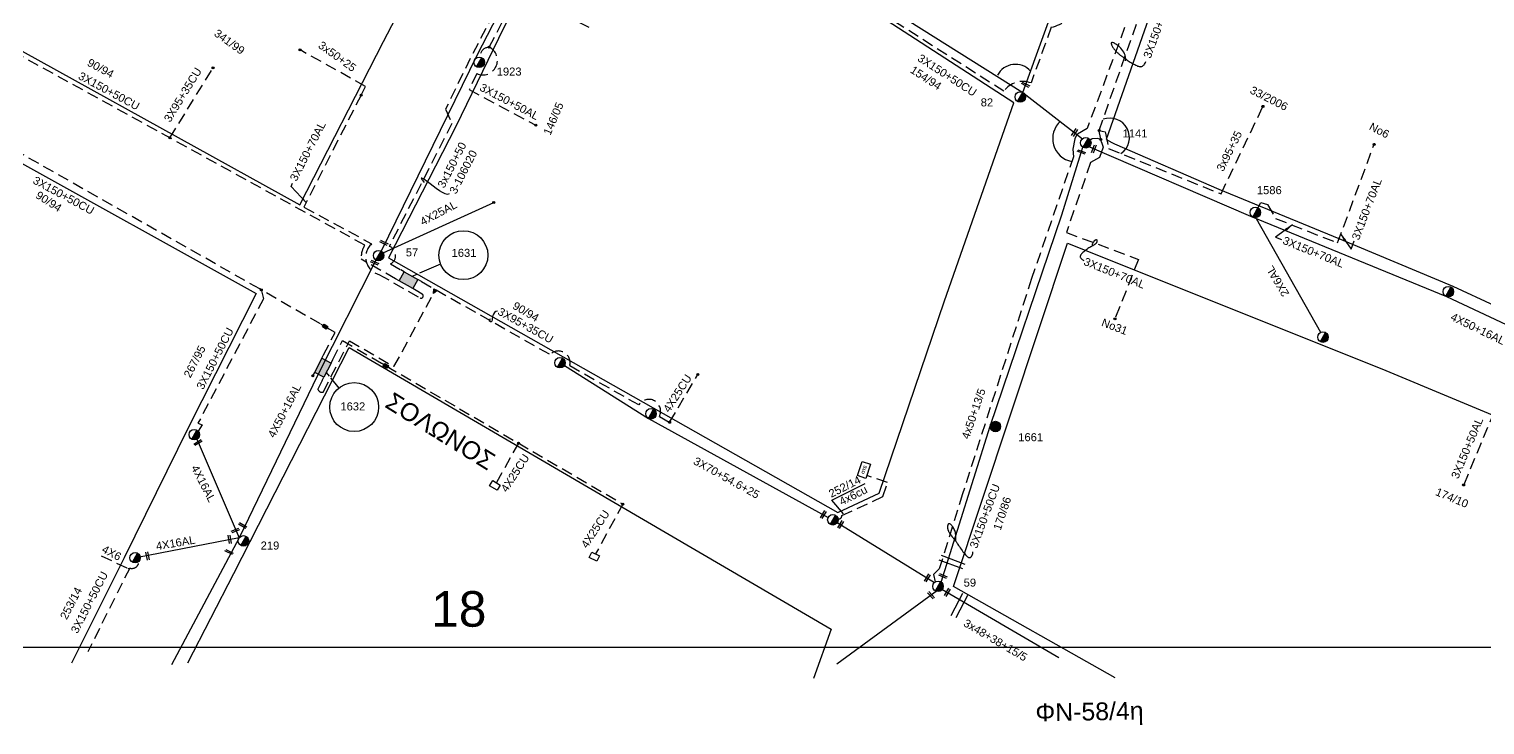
# Model space of a CAD drawing. Header units: millimetres. Extents: x 924 to 3152, y 704 to 1760.
# Drawn here: x 2133.1 to 2460.6, y 704.3 to 860.8 of the extents above; entities that cross this region are included whole.
import ezdxf

# ---------------------------------------------------------------- set-up
doc = ezdxf.new("R2010")
doc.units = ezdxf.units.MM
doc.linetypes.add('DASHED', pattern=[19.05, 12.7, -6.35])
for name, color, linetype in [('Link Box 2 Διευθύνσεων', 7, 'Continuous'), ('Link Box 4 Διευθύνσεων', 7, 'Continuous'), ('Pillar OTE', 7, 'Continuous'), ('Άγνωστα', 7, 'Continuous'), ('Γέφυρες Εναέριου Δικτύου', 7, 'Continuous'), ('Γυμνά εναέρια ΧΤ (3Φ)   4x35AL', 7, 'Continuous'), ('Γυμνά εναέρια ΧΤ (3Φ)   4x50AL', 7, 'Continuous'), ('Γυμνά εναέρια ΧΤ και ΦΟΠ (3Φ)   4x50+16AL', 7, 'Continuous'), ('Επιγραφές - Σχήματα', 7, 'Continuous'), ('Επιτοίχιο Κουτί', 7, 'Continuous'), ('Καλώδια ΧΤ   2x6AL', 7, 'DASHED'), ('Καλώδια ΧΤ   3x150+50AL', 7, 'DASHED'), ('Καλώδια ΧΤ   3x150+50CU', 7, 'DASHED'), ('Καλώδια ΧΤ   3x150+70AL', 7, 'DASHED'), ('Καλώδια ΧΤ   3x150AL+50XLPE', 7, 'DASHED'), ('Καλώδια ΧΤ   3x95+35 CU', 7, 'DASHED'), ('Καλώδια ΧΤ   4x25CU', 7, 'DASHED'), ('Μηχανική τομή', 7, 'Continuous'), ('Στύλος Ξύλινος', 7, 'Continuous'), ('Στύλος Ξύλινος @ 1', 7, 'Continuous'), ('Στύλος ΦΜ', 7, 'Continuous'), ('Στύλος ΦΜ @ 1', 7, 'Continuous'), ('Συνδέσεις', 7, 'Continuous'), ('Τομή', 7, 'Continuous'), ('Υπόβαθρο ΔΕΗ', 7, 'Continuous'), ('Υπόγεια καλώδια Δικτύου ΧΤ και Παρ. ΧΤ - 3X150+70 AL', 7, 'DASHED'), ('Υπόγεια καλώδια Παροχών ΧΤ   4x16AL', 7, 'DASHED'), ('Υπόγεια καλώδια Παροχών ΧΤ   4x25', 7, 'DASHED'), ('Υπόγεια καλώδια Παροχών ΧΤ   4x50AL', 7, 'DASHED'), ('Υπόγεια καλώδια Παροχών ΧΤ   4x6', 7, 'DASHED')]:
    doc.layers.add(name, color=color, linetype=linetype)
doc.styles.get("Standard").update_dxf_attribs({"font": 'ARIAL.TTF'})
doc.linetypes.add('SYN_LINE', pattern='A,0.5,-0.0001,["/\\/\\/\\/",Standard,S=0.1,R=0,X=0,Y=-0.05],-0.25', length=0.7501)
doc.dimstyles.new('ISO-25', dxfattribs={"dimtxt": 2.5, "dimasz": 2.5, "dimexe": 1.25, "dimexo": 0.625, "dimtad": 1, "dimtxsty": 'Standard', "dimcen": 2.5, "dimadec": 0, "dimazin": 0, "dimtfac": 1, "dimtmove": 0, "dimatfit": 3, "dimfxl": 1, "dimarcsym": 0})

# ---------------------------------------------------------------- blocks, each defined once
blk = doc.blocks.new('ΥΠΑΡΧΩΝ ΤΣΙΜΕΝΤΕΝΙΟΣ ΣΤΥΛΟΣ')
at = {"layer": 'Στύλος ΦΜ'}
blk.add_hatch(color=256, dxfattribs=at).paths.add_polyline_path([(-1.29, -2.28, 0.574793), (2.62, 0, 0.268822), (1.3, 2.27)])
blk.add_line((-1.29, -2.28), (1.3, 2.27), dxfattribs=at)
blk.add_circle((0, 0), 2.62, dxfattribs=at)
at = {"layer": 'Στύλος ΦΜ', "flags": 4}
for tag, p in [('ΑΡΙΘΜΟΣ', (-4.68, 8.05)), ('ΤΥΠΟΣ', (-4.91, 3.03))]:
    blk.add_attdef(tag, p, '', height=4, dxfattribs=at)
blk = doc.blocks.new('_ΣΥΝΔΕΣΗ')
at = {"layer": 'Συνδέσεις', "linetype": 'SYN_LINE', "ltscale": 40}
blk.add_hatch(color=256, dxfattribs=at).paths.add_polyline_path([(0.5, -0.01, 1), (-0.5, -0.01, 1)])
at = {"layer": 'Συνδέσεις'}
blk.add_circle((0, -0.01), 0.5, dxfattribs=at)
blk = doc.blocks.new('ΥΠΑΡΧΩΝ ΞΥΛΙΝΟΣ ΣΤΥΛΟΣ')
at = {"layer": 'Στύλος Ξύλινος'}
h = blk.add_hatch(color=256, dxfattribs=at)
h.paths.add_polyline_path([(-2.62, 0, 0.270008), (-1.29, -2.28), (1.3, 2.27, 0.576266)])
h.paths.add_polyline_path([(-1.29, -2.28, 0.574793), (2.62, 0, 0.268822), (1.3, 2.27)])
blk.add_line((-1.29, -2.28), (1.3, 2.27), dxfattribs=at)
blk.add_circle((0, 0), 2.62, dxfattribs=at)
at = {"layer": 'Στύλος Ξύλινος', "flags": 4}
for tag, p in [('ΑΡΙΘΜΟΣ', (-4.91, 8.6)), ('ΤΥΠΟΣ', (-4.85, 3.39))]:
    blk.add_attdef(tag, p, '', height=4, dxfattribs=at)
blk = doc.blocks.new('ΤΟΜΗ')
at = {"layer": 'Τομή', "ltscale": 40}
for p, q in [((-5.68, 0), (5.68, 0)), ((5.68, -2.33), (-5.68, -2.33))]:
    blk.add_line(p, q, dxfattribs=at)
blk = doc.blocks.new('ΜΗΧΑΝΙΚΗ ΤΟΜΗ')
at = {"layer": 'Μηχανική τομή', "ltscale": 40}
for p, q in [((-1.89, 0.78), (1.89, 0.78)), ((1.89, 0), (-1.89, 0))]:
    blk.add_line(p, q, dxfattribs=at)
blk = doc.blocks.new('ΕΠΙΤΟΙΧΙΟ ΚΟΥΤΙ')
at = {"layer": 'Επιτοίχιο Κουτί', "ltscale": 40}
blk.add_lwpolyline([(-2.06, 1.35), (1.86, 1.35), (1.86, -1.39), (-2.06, -1.39)], close=True, dxfattribs=at)
blk = doc.blocks.new('PILLAR ΟΤΕ')
at = {"layer": 'Pillar OTE', "ltscale": 40}
blk.add_lwpolyline([(-3.31, 2.02), (3.39, 2.02), (3.39, -1.99), (-3.31, -1.99)], close=True, dxfattribs=at)
at = {"layer": 'Pillar OTE', "insert": (-1.81, 0.71), "char_height": 1.3575, "width": 109.961, "attachment_point": 1}
blk.add_mtext('{\\fArial|b1|i0|c161|p34;OTE}', dxfattribs=at)
blk = doc.blocks.new('LINK BOX 4 ΑΝΑΧΩΡΗΣΕΩΝ')
at = {"layer": 'Link Box 4 Διευθύνσεων', "ltscale": 40}
blk.add_hatch(color=256, dxfattribs=at).paths.add_polyline_path([(-3.54, 0), (-3.54, -4.67), (3.54, -4.67), (3.54, 0)])
for p, q in [((-3.54, 0), (-5.33, 0)), ((5.33, 0), (3.54, 0)), ((-3.54, -4.67), (-5.33, -4.67)), ((5.33, -4.67), (3.54, -4.67))]:
    blk.add_line(p, q, dxfattribs=at)
blk.add_lwpolyline([(-3.54, -4.67), (-3.54, 0), (3.54, 0), (3.54, -4.67)], close=True, dxfattribs=at)
blk = doc.blocks.new('LINK BOX 2 ΑΝΑΧΩΡΗΣΕΩΝ')
at = {"layer": 'Link Box 2 Διευθύνσεων', "ltscale": 40}
blk.add_hatch(color=256, dxfattribs=at).paths.add_polyline_path([(-2, 1.3), (-2, -1.5), (1.9, -1.5), (1.9, 1.3)])
for p, q in [((-2, -0.1), (-4.3, -0.1)), ((4.1, -0.1), (1.9, -0.1))]:
    blk.add_line(p, q, dxfattribs=at)
blk.add_lwpolyline([(-2, -1.5), (-2, 1.3), (1.9, 1.3), (1.9, -1.5)], close=True, dxfattribs=at)

msp = doc.modelspace()

# ---------------------------------------------------------------- hatches: boundary and pattern name
at = {"layer": 'Pillar OTE', "ltscale": 40}
h = msp.add_hatch(color=256, dxfattribs=at)
h.dxf.hatch_style = 1
h.paths.add_polyline_path([(2224.147, 802.405), (2224.106, 801.376), (2224.931, 802.011)])
h = msp.add_hatch(color=256, dxfattribs=at)
h.dxf.hatch_style = 1
h.paths.add_polyline_path([(2155.746, 739.599), (2155.206, 739.617), (2155.542, 739.185)])

# ---------------------------------------------------------------- linework, layer by layer
msp.add_lwpolyline([(2224.931, 802.011), (2224.106, 801.376), (2224.147, 802.405), (2224.931, 802.011)], dxfattribs=at)
at = {"layer": 'Άγνωστα', "color": 5, "linetype": 'DASHED', "ltscale": 0.2}
msp.add_lwpolyline([(2207.811, 845.992), (2208.782, 847.95), (2194.062, 856.148)], dxfattribs=at)
at = {"layer": 'Άγνωστα', "color": 151, "linetype": 'DASHED', "ltscale": 0.2}
msp.add_lwpolyline([(2373.838, 838.009), (2375.205, 837.754), (2375.271, 837.393), (2375.96, 833.952), (2401.281, 823.781), (2410.707, 843.46)], dxfattribs=at)
at = {"layer": 'Άγνωστα', "color": 151}
for points in [[(2371.802, 835.92), (2372.255, 836.253), (2373.429, 836.333), (2373.963, 836.16), (2374.234, 835.984)], [(2338.437, 734.854), (2364.773, 719.521)]]:
    msp.add_lwpolyline(points, dxfattribs=at)
at = {"layer": 'Άγνωστα', "color": 5, "linetype": 'SYN_LINE', "ltscale": 20}
for points in [[(2253.547, 785.164), (2272.446, 773.273), (2272.446, 773.273), (2312.89, 751.007)], [(2314.941, 749.852), (2336.818, 736.377)]]:
    msp.add_lwpolyline(points, dxfattribs=at)
at = {"layer": 'Γέφυρες Εναέριου Δικτύου', "ltscale": 20}
for centre, radius, start, end in [((2355.026, 848.338), 4.57, 41.69812, 152.62944), ((2368.603, 836.197), 5.21, 131.42948, 259.92715), ((2376.278, 836.44), 4.382, 304.47718, 110.76386)]:
    msp.add_arc(centre, radius, start, end, dxfattribs=at)
at = {"layer": 'Γυμνά εναέρια ΧΤ (3Φ)   4x35AL', "color": 6, "linetype": 'DASHED', "ltscale": 0.2}
msp.add_lwpolyline([(2236.589, 856.536), (2236.637, 856.761), (2243.217, 869.421), (2259.132, 861.187)], dxfattribs=at)
for centre, radius, start, end in [((2235.194, 853.812), 3.278, 245.36131, 63.91063), ((2236.619, 854.719), 2.037, 89.55361, 236.53738)]:
    msp.add_arc(centre, radius, start, end, dxfattribs=at)
at = {"layer": 'Γυμνά εναέρια ΧΤ (3Φ)   4x50AL', "color": 30}
msp.add_lwpolyline([(2356.68, 846.583), (2371.878, 888.548), (2379.951, 910.642)], dxfattribs=at)
at = {"layer": 'Γυμνά εναέρια ΧΤ και ΦΟΠ (3Φ)   4x50+16AL', "color": 6}
for points in [[(2259.815, 905.173), (2233.806, 854.904), (2212.318, 810.913)], [(2211.152, 808.866), (2197.966, 782.939), (2180.362, 746.381), (2165.167, 717.863)]]:
    msp.add_lwpolyline(points, dxfattribs=at)
at = {"layer": 'Γυμνά εναέρια ΧΤ και ΦΟΠ (3Φ)   4x50+16AL', "color": 30}
msp.add_lwpolyline([(2305.233, 878.971), (2356.68, 846.583), (2370.079, 836.165)], dxfattribs=at)
at = {"layer": 'Γυμνά εναέρια ΧΤ και ΦΟΠ (3Φ)   4x50+16AL', "color": 151}
msp.add_lwpolyline([(2371.666, 834.319), (2407.917, 818.734), (2452.023, 800.7), (2503.268, 776.652), (2549.407, 758.447), (2575.684, 747.822), (2606.455, 733.379)], dxfattribs=at)
at = {"layer": 'Επιγραφές - Σχήματα'}
msp.add_lwpolyline([(945.928, 1724.828), (2912.268, 1724.828), (2912.268, 721.757), (945.928, 721.757)], close=True, dxfattribs=at)
at = {"layer": 'Επιγραφές - Σχήματα', "ltscale": 20}
for points in [[(2379.803, 853.687), (2379.843, 854.125), (2379.81, 854.541), (2379.715, 854.933), (2379.569, 855.301), (2379.384, 855.644), (2379.17, 855.962), (2378.939, 856.253), (2378.703, 856.517), (2378.47, 856.754), (2378.244, 856.963), (2378.027, 857.147), (2377.819, 857.306), (2377.623, 857.441), (2377.44, 857.553), (2377.271, 857.643), (2377.118, 857.713), (2376.982, 857.761), (2376.864, 857.79), (2376.765, 857.799), (2376.685, 857.788), (2376.625, 857.758), (2376.585, 857.708), (2376.565, 857.638), (2376.568, 857.548), (2376.592, 857.44), (2376.636, 857.316), (2376.697, 857.178), (2376.773, 857.03), (2376.862, 856.875), (2376.962, 856.716), (2377.069, 856.557), (2377.182, 856.399), (2377.299, 856.247), (2377.418, 856.1), (2377.539, 855.959), (2377.66, 855.825), (2377.782, 855.697), (2377.903, 855.576), (2378.022, 855.463), (2378.139, 855.357), (2378.253, 855.259), (2378.364, 855.168), (2378.475, 855.081), (2378.585, 854.997), (2378.697, 854.914), (2378.812, 854.831), (2378.93, 854.746), (2379.053, 854.658), (2379.182, 854.564), (2379.319, 854.464), (2379.464, 854.359), (2379.621, 854.247), (2379.789, 854.129), (2379.971, 854.003), (2380.168, 853.87), (2380.381, 853.73), (2380.612, 853.582), (2380.855, 853.429), (2381.106, 853.276), (2381.36, 853.125), (2381.612, 852.98), (2381.856, 852.844), (2382.088, 852.722), (2382.302, 852.616), (2382.495, 852.53), (2382.668, 852.463), (2382.824, 852.416), (2382.967, 852.387), (2383.1, 852.378), (2383.225, 852.386), (2383.346, 852.412), (2383.466, 852.456), (2383.587, 852.517), (2383.709, 852.596), (2383.829, 852.696), (2383.945, 852.818), (2384.057, 852.964), (2384.162, 853.135), (2384.258, 853.332), (2384.344, 853.558)], [(2372.415, 811.955), (2372.35, 812.101), (2372.324, 812.246), (2372.33, 812.389), (2372.362, 812.529), (2372.414, 812.663), (2372.479, 812.79), (2372.552, 812.907), (2372.625, 813.014), (2372.693, 813.107), (2372.756, 813.189), (2372.815, 813.259), (2372.87, 813.318), (2372.922, 813.367), (2372.972, 813.407), (2373.019, 813.438), (2373.066, 813.461), (2373.111, 813.477), (2373.155, 813.485), (2373.197, 813.485), (2373.235, 813.478), (2373.27, 813.462), (2373.3, 813.438), (2373.324, 813.406), (2373.342, 813.364), (2373.353, 813.314), (2373.357, 813.257), (2373.355, 813.193), (2373.346, 813.125), (2373.332, 813.053), (2373.312, 812.981), (2373.288, 812.908), (2373.259, 812.837), (2373.225, 812.768), (2373.187, 812.703), (2373.143, 812.639), (2373.094, 812.579), (2373.038, 812.52), (2372.975, 812.463), (2372.905, 812.408), (2372.827, 812.354), (2372.741, 812.301), (2372.644, 812.247), (2372.536, 812.188), (2372.414, 812.123), (2372.277, 812.049), (2372.123, 811.962), (2371.951, 811.861), (2371.759, 811.743), (2371.546, 811.605), (2371.319, 811.452), (2371.083, 811.287), (2370.846, 811.114), (2370.615, 810.937), (2370.395, 810.76), (2370.195, 810.587), (2370.021, 810.422), (2369.877, 810.269), (2369.765, 810.126), (2369.682, 809.994), (2369.626, 809.87), (2369.596, 809.753), (2369.59, 809.643), (2369.607, 809.538), (2369.644, 809.438), (2369.7, 809.34), (2369.772, 809.247), (2369.857, 809.157), (2369.952, 809.072), (2370.053, 808.992), (2370.159, 808.917), (2370.265, 808.849), (2370.368, 808.788)], [(2341.558, 745.677), (2341.606, 746.037), (2341.628, 746.378), (2341.627, 746.701), (2341.604, 747.005), (2341.561, 747.293), (2341.502, 747.564), (2341.429, 747.82), (2341.343, 748.062), (2341.247, 748.291), (2341.144, 748.504), (2341.035, 748.702), (2340.922, 748.883), (2340.808, 749.045), (2340.694, 749.188), (2340.583, 749.309), (2340.477, 749.409), (2340.378, 749.485), (2340.285, 749.539), (2340.2, 749.572), (2340.122, 749.587), (2340.051, 749.584), (2339.988, 749.565), (2339.933, 749.532), (2339.886, 749.486), (2339.847, 749.43), (2339.816, 749.363), (2339.791, 749.289), (2339.772, 749.208), (2339.758, 749.123), (2339.748, 749.034), (2339.743, 748.944), (2339.74, 748.854), (2339.739, 748.766), (2339.741, 748.678), (2339.747, 748.591), (2339.756, 748.504), (2339.77, 748.416), (2339.789, 748.326), (2339.814, 748.235), (2339.845, 748.14), (2339.883, 748.042), (2339.928, 747.94), (2339.981, 747.833), (2340.043, 747.721), (2340.113, 747.602), (2340.192, 747.476), (2340.281, 747.343), (2340.381, 747.201), (2340.491, 747.051), (2340.608, 746.895), (2340.731, 746.736), (2340.855, 746.577), (2340.979, 746.42), (2341.099, 746.27), (2341.212, 746.128), (2341.315, 745.997), (2341.408, 745.88), (2341.492, 745.77), (2341.573, 745.663), (2341.656, 745.55), (2341.743, 745.425), (2341.841, 745.282), (2341.954, 745.115), (2342.085, 744.917), (2342.239, 744.683), (2342.411, 744.421), (2342.599, 744.139), (2342.796, 743.848), (2342.998, 743.556), (2343.201, 743.273), (2343.401, 743.007), (2343.592, 742.769), (2343.771, 742.565), (2343.938, 742.396), (2344.092, 742.258), (2344.233, 742.149), (2344.362, 742.066), (2344.479, 742.008), (2344.584, 741.971), (2344.678, 741.954), (2344.76, 741.953), (2344.832, 741.968), (2344.897, 741.997), (2344.955, 742.037), (2345.008, 742.088), (2345.059, 742.148), (2345.108, 742.215), (2345.159, 742.288), (2345.211, 742.366), (2345.264, 742.451), (2345.315, 742.546), (2345.362, 742.653), (2345.402, 742.776), (2345.433, 742.915), (2345.454, 743.076), (2345.461, 743.259)]]:
    msp.add_lwpolyline(points, dxfattribs=at)
at = {"layer": 'Επιγραφές - Σχήματα'}
for centre in [(2230.814, 809.979), (2206.251, 775.82)]:
    msp.add_circle(centre, 5.5, dxfattribs=at)
at = {"layer": 'Καλώδια ΧΤ   2x6AL', "color": 151, "linetype": 'SYN_LINE', "ltscale": 20}
msp.add_lwpolyline([(2409.161, 818.225), (2423.662, 792.667)], dxfattribs=at)
at = {"layer": 'Καλώδια ΧΤ   3x150+50AL', "color": 6, "ltscale": 0.2}
msp.add_lwpolyline([(2233.827, 850.833), (2232.079, 847.213), (2247.129, 839.216)], dxfattribs=at)
at = {"layer": 'Καλώδια ΧΤ   3x150+50AL', "color": 151, "ltscale": 0.2}
msp.add_lwpolyline([(2477.881, 766.463), (2477.803, 767.893), (2462.716, 774.767), (2455.846, 758.296)], dxfattribs=at)
at = {"layer": 'Καλώδια ΧΤ   3x150+50CU', "color": 27, "ltscale": 0.2}
msp.add_lwpolyline([(2397.875, 913.985), (2382.233, 868.313), (2371.163, 838.46), (2368.842, 837.155), (2368.366, 836.141), (2367.918, 833.801), (2368.055, 832.124), (2358.639, 804.732), (2343.122, 756.265), (2337.879, 739.411), (2336.543, 738.119), (2336.945, 736.474)], dxfattribs=at)
at = {"layer": 'Καλώδια ΧΤ   3x150+50CU', "color": 151, "ltscale": 0.2}
msp.add_lwpolyline([(2374.348, 835.401), (2373.838, 838.009), (2392.323, 890.699), (2400.078, 913.985)], dxfattribs=at)
at = {"layer": 'Καλώδια ΧΤ   3x150+50CU', "color": 30, "linetype": 'Continuous', "ltscale": 0.2}
msp.add_lwpolyline([(2338.273, 736.454), (2349.316, 771.483), (2365.449, 819.019), (2370.174, 834.292)], dxfattribs=at)
at = {"layer": 'Καλώδια ΧΤ   3x150+50CU', "color": 133, "ltscale": 0.2}
msp.add_lwpolyline([(2185.41, 801.943), (2185.839, 800.162), (2171.097, 772.167), (2172.081, 771.793), (2171.144, 770.387)], dxfattribs=at)
at = {"layer": 'Καλώδια ΧΤ   3x150+50CU', "color": 27, "linetype": 'Continuous', "ltscale": 0.2}
msp.add_lwpolyline([(2337.485, 734.561), (2314.844, 718.009)], dxfattribs=at)
at = {"layer": 'Καλώδια ΧΤ   3x150+70AL', "color": 5, "linetype": 'DASHED', "ltscale": 0.2}
msp.add_lwpolyline([(2207.811, 845.992), (2194.92, 820.809), (2210.166, 812.535, 0.5947476), (2211.8, 805.662), (2221.061, 800.373, 0.9560999), (2221.557, 801.242), (2220.202, 802.016)], format="xyb", dxfattribs=at)
at = {"layer": 'Καλώδια ΧΤ   3x150AL+50XLPE', "color": 5, "linetype": 'DASHED', "ltscale": 0.2}
for points in [[(2379.399, 933.52), (2390.613, 929.788), (2385.134, 913.35, -0.3549457), (2381.459, 905.983), (2366.94, 866.815, -0.4424326), (2359.179, 863.703), (2272.977, 917.495), (2267.689, 905.554), (2263.86, 907.912, 1.2081161), (2259.474, 901.813), (2245.762, 874.873), (2242.841, 874.542), (2232.37, 854.242), (2226.799, 842.837), (2228.24, 839.623), (2214.124, 811.97, -0.6554703), (2214.411, 808.011), (2216.732, 806.685)], [(2215.575, 804.658), (2207.853, 809.069, -0.1672902), (2208.619, 812.245), (2125.645, 857.903, -0.3324044), (2123.688, 857.919), (2115.341, 862.557), (2084.377, 880.041), (2071.891, 865.363), (2043.478, 880.813), (2043.031, 881.901), (2036.208, 884.196)], [(2199.035, 781.77), (2198.068, 779.869, 0.4382368), (2199.295, 779.198), (2205.195, 790.746), (2215.198, 784.916), (2224.565, 802.227)]]:
    msp.add_lwpolyline(points, format="xyb", dxfattribs=at)
at = {"layer": 'Καλώδια ΧΤ   3x150AL+50XLPE', "color": 6, "linetype": 'DASHED', "ltscale": 0.2}
for points in [[(2379.985, 935.282), (2393.063, 930.931), (2387.193, 913.212, -0.3073484), (2383.066, 904.566), (2368.81, 866.103, -0.262938), (2363.063, 861.271), (2358.514, 848.712, 0.3446356), (2352.423, 846.859), (2305.726, 876.613, -0.4737647), (2301.421, 879.661), (2298.76, 881.205), (2298.195, 884.418), (2296.553, 885.429)], [(2157.813, 741.128, -0.5182809), (2155.743, 739.602), (2146.339, 720.791)]]:
    msp.add_lwpolyline(points, format="xyb", dxfattribs=at)
at = {"layer": 'Καλώδια ΧΤ   3x150AL+50XLPE', "color": 133, "linetype": 'DASHED', "ltscale": 0.2}
msp.add_lwpolyline([(2199.371, 787.577), (2201.931, 792.608), (2184.989, 802.379), (2111.347, 844.152), (2100.349, 850.565), (2091.354, 855.713), (2091.599, 857.667), (2086.149, 860.65)], dxfattribs=at)
at = {"layer": 'Καλώδια ΧΤ   3x150AL+50XLPE', "color": 5, "linetype": 'DASHED', "ltscale": 0.2}
msp.add_lwpolyline([(2201.452, 786.519), (2203.621, 790.783), (2243.164, 767.735), (2266.632, 754.023)], dxfattribs=at)
at = {"layer": 'Καλώδια ΧΤ   3x95+35 CU', "color": 5, "ltscale": 0.2}
msp.add_lwpolyline([(2164.772, 836.373), (2174.487, 852.105)], dxfattribs=at)
at = {"layer": 'Καλώδια ΧΤ   3x95+35 CU', "color": 5, "linetype": 'DASHED', "ltscale": 0.2}
msp.add_lwpolyline([(2221.359, 804.042), (2250.332, 787.631, -0.7750514), (2254.736, 785.134), (2270.279, 776.323, -0.9477927), (2274.901, 773.703), (2277.22, 772.388)], format="xyb", dxfattribs=at)
at = {"layer": 'Καλώδια ΧΤ   4x25CU', "color": 5, "ltscale": 0.2}
for points in [[(2277.22, 772.388), (2283.545, 783.168)], [(2243.19, 767.72), (2238.245, 758.788)], [(2266.679, 753.995), (2260.561, 742.79)]]:
    msp.add_lwpolyline(points, dxfattribs=at)
at = {"layer": 'Υπόβαθρο ΔΕΗ'}
for points in [[(2087.028, 880.645), (2087.028, 880.645), (2087.028, 880.645), (2111.844, 866.754), (2194.04, 821.286), (2194.04, 821.286), (2194.04, 821.286), (2212.849, 858.029), (2226.734, 884.734), (2239.003, 910.657), (2237.914, 913.928)], [(2402.316, 913.985), (2394.049, 889.057), (2375.428, 835.983), (2377.304, 835.031), (2400.796, 824.856), (2427.748, 813.759), (2453.417, 803.022), (2453.417, 803.022), (2453.417, 803.022), (2509.672, 776.952), (2576.833, 750.557), (2592.384, 786.246), (2506.144, 828.261)], [(2315.062, 752.085), (2324.381, 756.422), (2339.032, 799.733), (2354.632, 844.256), (2327.461, 861.887), (2305.351, 875.646), (2296.915, 880.705), (2261.144, 902.891), (2261.144, 902.891), (2261.144, 902.891), (2239.916, 861.182), (2229.14, 838.912), (2213.941, 809.41), (2213.941, 809.41)], [(2093.106, 716.9), (2081.768, 723.772), (2061.262, 734.985), (2033.605, 751.305), (2005.724, 766.876), (2026.135, 795.788), (2049.919, 829.295), (2073.784, 862.967), (2085.878, 857.148), (2091.492, 853.782), (2128.031, 832.573), (2184.192, 801.327), (2168.874, 771.121), (2154.477, 741.9), (2142.647, 718.235)], [(2377.449, 714.939), (2341.093, 735.484), (2366.755, 812.701), (2437.419, 784.409), (2469.986, 770.814), (2470.323, 768.457), (2497.83, 757.066), (2539.702, 740.895), (2568.501, 727.623), (2560.569, 708.661)], [(2213.941, 809.41), (2315.062, 752.085)], [(2225.69, 807.982), (2220.909, 805.907)], [(2220.231, 805.612), (2219.311, 805.212)], [(2168.807, 718.289), (2179.161, 738.351), (2205.135, 789.184), (2205.135, 789.184)], [(2205.135, 789.184), (2313.52, 725.857)], [(2254.04, 786.399), (2254.04, 786.399), (2254.04, 786.399)], [(2199.952, 783.571), (2200.634, 782.732)], [(2200.92, 782.38), (2202.782, 780.088)], [(2313.708, 754.844), (2321.197, 758.625)], [(2315.062, 752.085), (2315.062, 752.085), (2315.062, 752.085)], [(2313.52, 725.857), (2309.617, 714.791)]]:
    msp.add_lwpolyline(points, dxfattribs=at)
for points in [[(2227.637, 823.802), (2226.832, 823.045), (2221.433, 827.825), (2221.199, 827.083), (2221.706, 826.824), (2221.994, 826.339)], [(2238.458, 797.366), (2237.978, 797.413), (2237.226, 796.21), (2237.323, 795.414), (2237.066, 794.829), (2236.761, 795.063), (2236.761, 795.075), (2236.738, 795.121), (2236.656, 795.215), (2236.89, 795.706)]]:
    msp.add_open_spline(points, degree=3, dxfattribs=at)
at = {"layer": 'Υπόγεια καλώδια Δικτύου ΧΤ και Παρ. ΧΤ - 3X150+70 AL', "color": 151, "ltscale": 0.2}
for points in [[(2374.348, 835.401), (2374.715, 834.309), (2373.941, 831.921), (2371.922, 830.845), (2366.468, 815.097), (2382.692, 809.033), (2377.407, 795.664)], [(2409.58, 820.579), (2410.241, 821.817), (2411.686, 821.363), (2413.544, 818.227), (2427.499, 812.738), (2435.707, 834.914)]]:
    msp.add_lwpolyline(points, dxfattribs=at)
at = {"layer": 'Υπόγεια καλώδια Παροχών ΧΤ   4x16AL', "color": 6, "linetype": 'SYN_LINE', "ltscale": 20}
for points in [[(2170.666, 768.948), (2180.362, 746.381)], [(2180.362, 746.381), (2157.568, 741.97)]]:
    msp.add_lwpolyline(points, dxfattribs=at)
at = {"layer": 'Υπόγεια καλώδια Παροχών ΧΤ   4x25', "color": 6, "linetype": 'SYN_LINE', "ltscale": 20}
msp.add_lwpolyline([(2212.754, 810.477), (2237.63, 821.854)], dxfattribs=at)
at = {"layer": 'Υπόγεια καλώδια Παροχών ΧΤ   4x6', "color": 5, "linetype": 'DASHED', "ltscale": 0.2}
msp.add_lwpolyline([(2315.082, 750.731, 0.5828281), (2315.941, 751.392), (2325.191, 755.696), (2326.253, 758.834), (2321.613, 760.404)], format="xyb", dxfattribs=at)
at = {"layer": 'Υπόγεια καλώδια Παροχών ΧΤ   4x6', "color": 6, "linetype": 'DASHED', "ltscale": 0.2}
msp.add_lwpolyline([(2155.169, 739.607), (2148.401, 742.709)], dxfattribs=at)

# ---------------------------------------------------------------- block references
at = {"layer": 'Link Box 2 Διευθύνσεων', "xscale": 0.25, "yscale": 0.25, "zscale": 0.25, "rotation": 329.9084755283734}
for p in [(2199.729, 793.904), (2213.396, 785.11)]:
    msp.add_blockref('LINK BOX 2 ΑΝΑΧΩΡΗΣΕΩΝ', p, dxfattribs=at)
at = {"layer": 'Link Box 4 Διευθύνσεων', "xscale": 0.4999999999999996, "yscale": 0.4999999999999996, "zscale": 0.4999999999999996}
for p, rotation in [((2219.046, 805.364), 330.2685729811774), ((2200.243, 784.144), 243.0326263705812)]:
    msp.add_blockref('LINK BOX 4 ΑΝΑΧΩΡΗΣΕΩΝ', p, dxfattribs=dict(at, rotation=rotation))
at = {"layer": 'Pillar OTE', "xscale": 0.5, "yscale": 0.5, "zscale": 0.5, "rotation": 71.24270363187408}
msp.add_blockref('PILLAR ΟΤΕ', (2320.952, 761.656), dxfattribs=at)
at = {"layer": 'Επιτοίχιο Κουτί'}
for p, xscale, yscale, zscale, rotation in [((2237.94, 758.183), 0.4999999999999885, 0.4999999999999885, 0.4999999999999885, 328.9960359214747), ((2260.318, 742.151), 0.5000000000000291, 0.5000000000000291, 0.5000000000000291, 333.7793533626118)]:
    msp.add_blockref('ΕΠΙΤΟΙΧΙΟ ΚΟΥΤΙ', p, dxfattribs=dict(at, xscale=xscale, yscale=yscale, zscale=zscale, rotation=rotation))
at = {"layer": 'Μηχανική τομή'}
for p, xscale, yscale, zscale, rotation in [((2357.21, 848.153), 0.5000000000000052, 0.5000000000000052, 0.5000000000000052, 333.1138401841657), ((2368.485, 837.44), 0.5000000000000719, 0.5000000000000719, 0.5000000000000719, 56.78356853523569), ((2369.787, 833.04), 0.4999999999999918, 0.4999999999999918, 0.4999999999999918, 341.3104446896865), ((2372.837, 833.816), 0.5000000000000732, 0.5000000000000732, 0.5000000000000732, 68.74580583252971), ((2212.839, 812.562), 0.4999999999999628, 0.4999999999999628, 0.4999999999999628, 333.8801530764203), ((2210.775, 808.126), 0.4999999999999766, 0.4999999999999766, 0.4999999999999766, 337.3584771935793), ((2171.212, 767.659), 0.4999999999999408, 0.4999999999999408, 0.4999999999999408, 31.51726789018098), ((2311.975, 751.525), 0.5000000000000469, 0.5000000000000469, 0.5000000000000469, 59.14750325893275), ((2315.86, 749.292), 0.5000000000000469, 0.5000000000000469, 0.5000000000000469, 59.14750325893275), ((2178.062, 746.037), 0.5000000000001095, 0.5000000000001095, 0.5000000000001095, 278.6811494791659), ((2179.582, 747.896), 0.5000000000000154, 0.5000000000000154, 0.5000000000000154, 21.21022185257205), ((2181.05, 749.021), 0.4999999999999775, 0.4999999999999775, 0.4999999999999775, 328.6804024546301), ((2178.019, 743.034), 0.5000000000000218, 0.5000000000000218, 0.5000000000000218, 334.1033705779508), ((2159.537, 742.273), 0.4999999999999215, 0.4999999999999215, 0.4999999999999215, 281.7974978057016), ((2335.353, 737.279), 0.5000000000000469, 0.5000000000000469, 0.5000000000000469, 59.14750325893275), ((2338.646, 737.637), 0.4999999999999859, 0.4999999999999859, 0.4999999999999859, 337.6447254518671), ((2335.857, 733.371), 0.50000000000007, 0.50000000000007, 0.50000000000007, 312.5430226803153), ((2339.851, 734.031), 0.4999999999999147, 0.4999999999999147, 0.4999999999999147, 59.49324250425452)]:
    msp.add_blockref('ΜΗΧΑΝΙΚΗ ΤΟΜΗ', p, dxfattribs=dict(at, xscale=xscale, yscale=yscale, zscale=zscale, rotation=rotation))
at = {"layer": 'Στύλος Ξύλινος @ 1', "ltscale": 40}
ref = msp.add_blockref('ΥΠΑΡΧΩΝ ΞΥΛΙΝΟΣ ΣΤΥΛΟΣ', (2350.509, 771.433), dxfattribs=dict(at, xscale=0.4499999999998181, yscale=0.4499999999998181, zscale=0.4499999999998181))
ref.add_attrib('ΤΥΠΟΣ', '1661', (2355.644, 768.138), dxfattribs={"layer": 'Στύλος Ξύλινος', "height": 1.8, "flags": 4})
at = {"layer": 'Στύλος ΦΜ @ 1', "ltscale": 40}
ref = msp.add_blockref('ΥΠΑΡΧΩΝ ΤΣΙΜΕΝΤΕΝΙΟΣ ΣΤΥΛΟΣ', (2234.369, 853.362), dxfattribs=dict(at, xscale=0.4499999999998181, yscale=0.4499999999998181, zscale=0.4499999999998181))
ref.add_attrib('ΤΥΠΟΣ', '1923', (2238.31, 850.385), dxfattribs={"layer": 'Στύλος ΦΜ', "height": 1.8, "flags": 4})
ref = msp.add_blockref('ΥΠΑΡΧΩΝ ΤΣΙΜΕΝΤΕΝΙΟΣ ΣΤΥΛΟΣ', (2356.094, 845.561), dxfattribs=dict(at, xscale=0.4499999999998181, yscale=0.4499999999998181, zscale=0.4499999999998181))
ref.add_attrib('ΤΥΠΟΣ', '82', (2347.205, 843.446), dxfattribs={"layer": 'Στύλος ΦΜ', "height": 1.8, "flags": 4})
ref = msp.add_blockref('ΥΠΑΡΧΩΝ ΤΣΙΜΕΝΤΕΝΙΟΣ ΣΤΥΛΟΣ', (2370.835, 835.267), dxfattribs=dict(at, xscale=0.4499999999998181, yscale=0.4499999999998181, zscale=0.4499999999998181))
ref.add_attrib('ΤΥΠΟΣ', '1141', (2379.113, 836.452), dxfattribs={"layer": 'Στύλος ΦΜ', "height": 1.8, "flags": 4})
ref = msp.add_blockref('ΥΠΑΡΧΩΝ ΤΣΙΜΕΝΤΕΝΙΟΣ ΣΤΥΛΟΣ', (2408.979, 819.585), dxfattribs=dict(at, xscale=0.4499999999998181, yscale=0.4499999999998181, zscale=0.4499999999998181))
ref.add_attrib('ΤΥΠΟΣ', '1586', (2409.331, 823.704), dxfattribs={"layer": 'Στύλος ΦΜ', "height": 1.8, "flags": 4})
ref = msp.add_blockref('ΥΠΑΡΧΩΝ ΤΣΙΜΕΝΤΕΝΙΟΣ ΣΤΥΛΟΣ', (2211.733, 809.891), dxfattribs=dict(at, xscale=0.4499999999998181, yscale=0.4499999999998181, zscale=0.4499999999998181))
ref.add_attrib('ΤΥΠΟΣ', '57', (2217.856, 809.713), dxfattribs={"layer": 'Στύλος ΦΜ', "height": 1.8, "flags": 4})
at = {"layer": 'Στύλος ΦΜ @ 1', "ltscale": 40, "xscale": 0.4499999999998181, "yscale": 0.4499999999998181, "zscale": 0.4499999999998181}
for p in [(2452.397, 801.779), (2424.204, 791.555), (2252.547, 785.787), (2273.027, 774.298), (2170.265, 769.608), (2313.935, 750.464), (2156.944, 741.923)]:
    msp.add_blockref('ΥΠΑΡΧΩΝ ΤΣΙΜΕΝΤΕΝΙΟΣ ΣΤΥΛΟΣ', p, dxfattribs=at)
at = {"layer": 'Στύλος ΦΜ @ 1', "ltscale": 40}
ref = msp.add_blockref('ΥΠΑΡΧΩΝ ΤΣΙΜΕΝΤΕΝΙΟΣ ΣΤΥΛΟΣ', (2181.336, 745.719), dxfattribs=dict(at, xscale=0.4499999999998181, yscale=0.4499999999998181, zscale=0.4499999999998181))
ref.add_attrib('ΤΥΠΟΣ', '219', (2185.203, 743.773), dxfattribs={"layer": 'Στύλος ΦΜ', "height": 1.8, "flags": 4})
ref = msp.add_blockref('ΥΠΑΡΧΩΝ ΤΣΙΜΕΝΤΕΝΙΟΣ ΣΤΥΛΟΣ', (2337.594, 735.492), dxfattribs=dict(at, xscale=0.4499999999998181, yscale=0.4499999999998181, zscale=0.4499999999998181))
ref.add_attrib('ΤΥΠΟΣ', '59', (2343.365, 735.426), dxfattribs={"layer": 'Στύλος ΦΜ', "height": 1.8, "flags": 4})
at = {"layer": 'Συνδέσεις', "xscale": 0.4499999999998181, "yscale": 0.4499999999998181, "zscale": 0.4499999999998181}
for p in [(2194.062, 856.148), (2236.637, 856.761), (2174.487, 852.105), (2207.811, 845.992), (2410.708, 843.465), (2247.129, 839.216), (2164.772, 836.373), (2373.838, 838.009), (2374.234, 835.984), (2435.707, 834.914), (2237.63, 821.854), (2185.356, 802.167), (2377.408, 795.669), (2196.955, 782.828), (2283.545, 783.168), (2277.22, 772.388), (2243.19, 767.72), (2455.846, 758.296), (2266.679, 753.995)]:
    msp.add_blockref('_ΣΥΝΔΕΣΗ', p, dxfattribs=at)
at = {"layer": 'Τομή'}
for p, xscale, yscale, zscale, rotation in [((2340.949, 741.49), 0.499999999999757, 0.499999999999757, 0.499999999999757, 339.7015223184956), ((2341.849, 731.44), 0.4999999999998286, 0.4999999999998286, 0.4999999999998286, 62.56086808603754)]:
    msp.add_blockref('ΤΟΜΗ', p, dxfattribs=dict(at, xscale=xscale, yscale=yscale, zscale=zscale, rotation=rotation))

# ---------------------------------------------------------------- texts
at = {"layer": 'Γυμνά εναέρια ΧΤ και ΦΟΠ (3Φ)   4x50+16AL', "color": 7, "char_height": 1.8, "width": 168.37176, "attachment_point": 1}
for insert, rotation in [((2453.502, 797.114), 334.28241), ((2186.704, 769.563), 62.39609)]:
    msp.add_mtext('4X50+16AL', dxfattribs=dict(at, insert=insert, rotation=rotation))
at = {"layer": 'Επιγραφές - Σχήματα', "color": 7, "char_height": 1.8, "width": 27.84843, "attachment_point": 5}
for s, insert, rotation in [('341/99', (2178.188, 857.954), 324.17434), ('3x50+25', (2202.44, 854.683), 324.17434), ('33/2006', (2412.055, 845.243), 333.11397), ('146/05', (2251.076, 840.691), 66.76824), ('No6', (2436.874, 838.044), 332.87326), ('3x95+35', (2403.128, 833.41), 63.56676), ('90/94', (2137.535, 822.055), 327.33092), ('90/94', (2244.873, 797.253), 329.55824), ('No31', (2377.316, 793.892), 339.2977), ('4x50+13/5', (2345.605, 774.331), 71.06802), ('174/10', (2453.223, 755.392), 337), ('170/86', (2352.048, 751.871), 71.82653), ('3x48+38+15/5', (2350.51, 723.392), 329.55824)]:
    msp.add_mtext(s, dxfattribs=dict(at, insert=insert, rotation=rotation))
at = {"layer": 'Επιγραφές - Σχήματα', "char_height": 1.8, "attachment_point": 1}
for s, insert in [('1631', (2228.162, 811.407)), ('1632', (2203.143, 776.863))]:
    msp.add_mtext_dynamic_manual_height_columns(s, width=10.09091, gutter_width=12.5, heights=[0], dxfattribs=dict(at, insert=insert))
at = {"layer": 'Επιγραφές - Σχήματα', "linetype": 'Continuous', "char_height": 4, "width": 47.13111, "attachment_point": 1}
for s, insert, rotation in [('ΣΟΛΩΝΟΣ', (2215.007, 779.357), 328.19247), ('ΦΝ-58/4η', (2359.468, 709.113), 1.02002)]:
    msp.add_mtext(s, dxfattribs=dict(at, insert=insert, rotation=rotation))
at = {"layer": 'Επιγραφές - Σχήματα', "insert": (2223.564, 734.413), "char_height": 8, "width": 10.09091, "attachment_point": 1}
msp.add_mtext('18', dxfattribs=at)
at = {"layer": 'Καλώδια ΧΤ   2x6AL', "color": 7, "insert": (2415.133, 800.399), "char_height": 1.8, "width": 168.37176, "attachment_point": 1, "rotation": 120.56704}
msp.add_mtext('2X6AL', dxfattribs=at)
at = {"layer": 'Καλώδια ΧΤ   3x150+50AL', "color": 7, "char_height": 1.8, "width": 168.37176, "attachment_point": 1}
for insert, rotation in [((2235.131, 848.738), 332.10858), ((2452.958, 760.228), 67.08055)]:
    msp.add_mtext('3X150+50AL', dxfattribs=dict(at, insert=insert, rotation=rotation))
at = {"layer": 'Καλώδια ΧΤ   3x150+50CU', "color": 7, "char_height": 1.8, "width": 168.37176, "attachment_point": 1}
for s, insert, rotation in [('3X150+50CU', (2383.714, 854.701), 69.73161), ('3X150+50CU', (2333.783, 855.346), 327.04827), ('90/94', (2146.866, 854.317), 331.59586), ('154/94', (2332.142, 852.705), 327.04827), ('3X150+50CU', (2144.854, 851.309), 331.59586), ('3X150+50CU', (2134.637, 827.827), 331.59586), ('3X150+50CU', (2170.662, 780.41), 62.77974), ('267/95', (2167.79, 783.044), 62.77974), ('3X150+50CU', (2344.651, 744.498), 69.73161), ('3X150+50CU', (2142.402, 725.57), 62.77974), ('253/14', (2139.972, 728.67), 62.77974)]:
    msp.add_mtext(s, dxfattribs=dict(at, insert=insert, rotation=rotation))
at = {"layer": 'Καλώδια ΧΤ   3x95+35 CU', "color": 7, "char_height": 1.8, "width": 168.37176, "attachment_point": 1}
for s, insert, rotation in [('3X95+35CU', (2163.31, 840.662), 58.43914), ('3X95+35CU', (2239.227, 798.312), 331.01939), ('3X70+54.6+25', (2283.243, 764.691), 331.01939)]:
    msp.add_mtext(s, dxfattribs=dict(at, insert=insert, rotation=rotation))
at = {"layer": 'Καλώδια ΧΤ   4x25CU', "color": 7, "char_height": 1.8, "width": 168.37176, "attachment_point": 1, "rotation": 57.10594}
for insert in [(2275.627, 775.4), (2239.092, 757.489), (2257.144, 744.888)]:
    msp.add_mtext('4X25CU', dxfattribs=dict(at, insert=insert))
at = {"layer": 'Υπόγεια καλώδια Δικτύου ΧΤ και Παρ. ΧΤ - 3X150+70 AL', "color": 7, "char_height": 1.8, "width": 168.37176, "attachment_point": 1}
for s, insert, rotation in [('3X150+70AL', (2191.656, 827.261), 62.87197), ('3x150+50', (2224.898, 825.738), 62.87197), ('3-106020', (2227.555, 824.384), 62.87197), ('3X150+70AL', (2430.602, 813.855), 69.10628), ('3X150+70AL', (2415.656, 814.267), 337.90392), ('3X150+70AL', (2370.872, 809.528), 338.06563)]:
    msp.add_mtext(s, dxfattribs=dict(at, insert=insert, rotation=rotation))
at = {"layer": 'Υπόγεια καλώδια Παροχών ΧΤ   4x16AL', "color": 7, "char_height": 1.8, "width": 168.37176, "attachment_point": 1}
for s, insert, rotation in [('4X16AL', (2171.104, 763.009), 297.18246), ('4X6', (2150.128, 744.863), 331.93779), ('4X16AL', (2161.504, 745.381), 9.75043)]:
    msp.add_mtext(s, dxfattribs=dict(at, insert=insert, rotation=rotation))
at = {"layer": 'Υπόγεια καλώδια Παροχών ΧΤ   4x25', "color": 7, "insert": (2220.832, 818.175), "char_height": 1.8, "width": 168.37176, "attachment_point": 1, "rotation": 27.88201}
msp.add_mtext('4X25AL', dxfattribs=at)
at = {"layer": 'Υπόγεια καλώδια Παροχών ΧΤ   4x50AL', "color": 7, "ltscale": 0.2, "char_height": 1.8, "attachment_point": 1, "rotation": 26.84865}
for s, insert in [('252/14', (2312.766, 756.986)), ('4x6cu', (2315.116, 755.231))]:
    msp.add_mtext_dynamic_manual_height_columns(s, width=1.8, gutter_width=12.5, heights=[0.118], dxfattribs=dict(at, insert=insert))

# ---------------------------------------------------------------- leaders
at = {"layer": 'Επιγραφές - Σχήματα', "ltscale": 20}
for points, override in [([(2195.46, 821.865), (2192.1, 825.409), (2192.387, 826.151)], {"dimasz": 1, "dimgap": 0.625, "dimtad": 0}), ([(2417.363, 816.769), (2413.493, 814.022), (2414.884, 813.503)], {"dimasz": 1.8, "dimgap": 0.625, "dimtad": 0}), ([(2428.153, 814.797), (2430.524, 811.366), (2431.242, 813.175)], {"dimasz": 1.8, "dimgap": 0.625, "dimtad": 0})]:
    msp.add_leader(points, dimstyle='ISO-25', override=override, dxfattribs=at)
at = {"layer": 'Επιγραφές - Σχήματα', "ltscale": 40}
msp.add_leader([(2316.31, 751.779), (2313.708, 754.844)], dimstyle='ISO-25', override={"dimasz": 1, "dimtad": 0}, dxfattribs=at)

doc.saveas('drawing.dxf')
